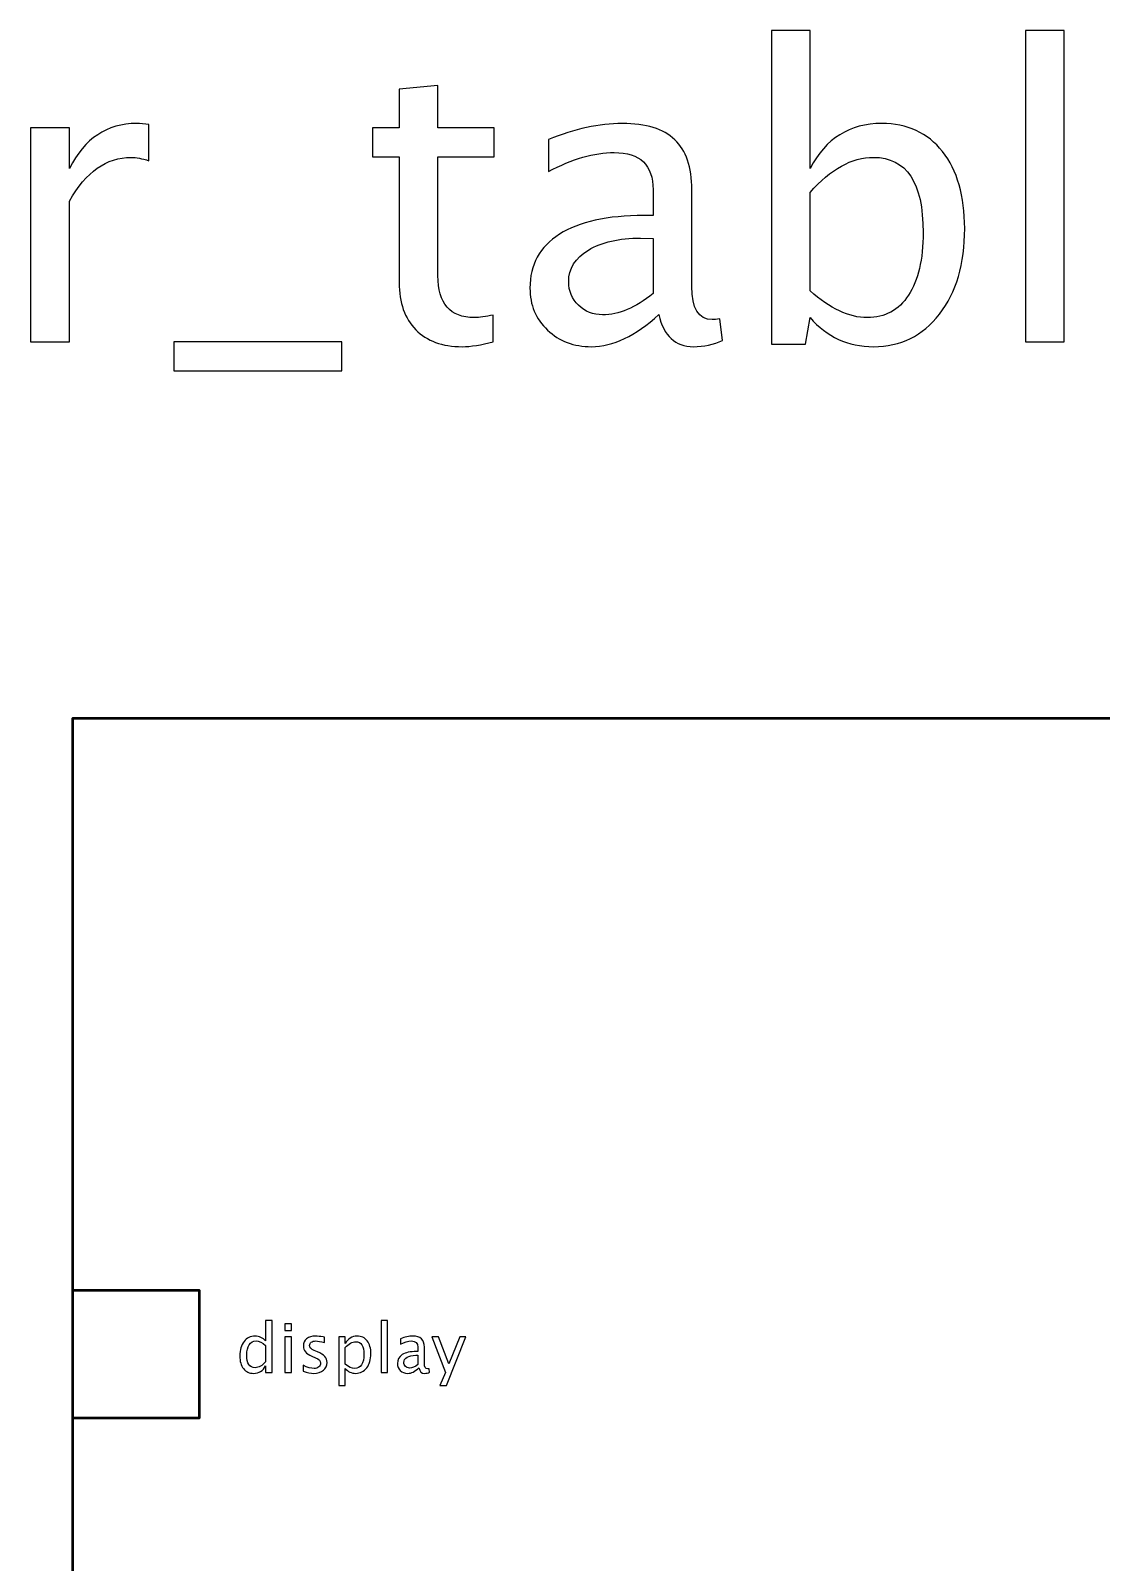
# Model space of a CAD drawing. Header units: centimetres. Extents: x -69 to 69, y -115 to 104.
# Drawn here: x -58.36 to -51.62, y 70.74 to 80.38 of the extents above; entities that cross this region are included whole.
import ezdxf

# ---------------------------------------------------------------- set-up
doc = ezdxf.new("R2010")
doc.units = ezdxf.units.CM
doc.header["$MEASUREMENT"] = 0
doc.layers.add('Layer 1', color=7, linetype='Continuous')

msp = doc.modelspace()

# ---------------------------------------------------------------- linework, layer by layer
at = {"layer": 'Layer 1', "lineweight": 53}
for points in [[(-58.1, 55.95), (-28.9, 55.95), (-28.9, 76.05), (-58.1, 76.05), (-58.1, 55.95)], [(-58.1, 71.65), (-57.3, 71.65), (-57.3, 72.45), (-58.1, 72.45), (-58.1, 71.65)]]:
    msp.add_lwpolyline(points, close=True, dxfattribs=at)
at = {"layer": 'Layer 1'}
for points, knots in [([(-53.70085, 78.4052), (-53.70085, 78.4052), (-53.70085, 80.37878), (-53.70085, 80.37878), (-53.70085, 80.37878), (-53.70085, 80.37878), (-53.45701, 80.37878), (-53.45701, 80.37878), (-53.45701, 80.37878), (-53.45701, 80.37878), (-53.45701, 79.51222), (-53.45701, 79.51222), (-53.45701, 79.51222), (-53.3571, 79.7006), (-53.20682, 79.79458), (-53.00658, 79.79458), (-53.00658, 79.79458), (-52.84445, 79.79458), (-52.71702, 79.73574), (-52.62389, 79.61763), (-52.62389, 79.61763), (-52.53076, 79.49952), (-52.48419, 79.33823), (-52.48419, 79.13376), (-52.48419, 79.13376), (-52.48419, 78.91108), (-52.53711, 78.73117), (-52.64252, 78.59485), (-52.64252, 78.59485), (-52.74793, 78.45812), (-52.88678, 78.38996), (-53.05865, 78.38996), (-53.05865, 78.38996), (-53.21825, 78.38996), (-53.35118, 78.45092), (-53.45701, 78.57326), (-53.45701, 78.57326), (-53.45701, 78.57326), (-53.48664, 78.4052), (-53.48664, 78.4052), (-53.48664, 78.4052), (-53.48664, 78.4052), (-53.70085, 78.4052), (-53.70085, 78.4052)], [0, 0, 0, 0, 0.0833333, 0.0833333, 0.0833333, 0.0833333, 0.1666667, 0.1666667, 0.1666667, 0.1666667, 0.25, 0.25, 0.25, 0.25, 0.3333333, 0.3333333, 0.3333333, 0.3333333, 0.4166667, 0.4166667, 0.4166667, 0.4166667, 0.5, 0.5, 0.5, 0.5, 0.5833333, 0.5833333, 0.5833333, 0.5833333, 0.6666667, 0.6666667, 0.6666667, 0.6666667, 0.75, 0.75, 0.75, 0.75, 0.8333333, 0.8333333, 0.8333333, 0.8333333, 1, 1, 1, 1]), ([(-52.10234, 78.42044), (-52.10234, 78.42044), (-52.10234, 80.37878), (-52.10234, 80.37878), (-52.10234, 80.37878), (-52.10234, 80.37878), (-51.8585, 80.37878), (-51.8585, 80.37878), (-51.8585, 80.37878), (-51.8585, 80.37878), (-51.8585, 78.42044), (-51.8585, 78.42044), (-51.8585, 78.42044), (-51.8585, 78.42044), (-52.10234, 78.42044), (-52.10234, 78.42044)], [0, 0, 0, 0, 0.2, 0.2, 0.2, 0.2, 0.4, 0.4, 0.4, 0.4, 0.6, 0.6, 0.6, 0.6, 1, 1, 1, 1]), ([(-55.45133, 78.42086), (-55.52668, 78.40012), (-55.5923, 78.38996), (-55.64776, 78.38996), (-55.64776, 78.38996), (-55.77222, 78.38996), (-55.86916, 78.42552), (-55.93859, 78.49664), (-55.93859, 78.49664), (-56.00844, 78.56776), (-56.04315, 78.6664), (-56.04315, 78.79297), (-56.04315, 78.79297), (-56.04315, 78.79297), (-56.04315, 79.58376), (-56.04315, 79.58376), (-56.04315, 79.58376), (-56.04315, 79.58376), (-56.21164, 79.58376), (-56.21164, 79.58376), (-56.21164, 79.58376), (-56.21164, 79.58376), (-56.21164, 79.76664), (-56.21164, 79.76664), (-56.21164, 79.76664), (-56.21164, 79.76664), (-56.04315, 79.76664), (-56.04315, 79.76664), (-56.04315, 79.76664), (-56.04315, 79.76664), (-56.04315, 80.01006), (-56.04315, 80.01006), (-56.04315, 80.01006), (-56.04315, 80.01006), (-55.79931, 80.03334), (-55.79931, 80.03334), (-55.79931, 80.03334), (-55.79931, 80.03334), (-55.79931, 79.76664), (-55.79931, 79.76664), (-55.79931, 79.76664), (-55.79931, 79.76664), (-55.44625, 79.76664), (-55.44625, 79.76664), (-55.44625, 79.76664), (-55.44625, 79.76664), (-55.44625, 79.58376), (-55.44625, 79.58376), (-55.44625, 79.58376), (-55.44625, 79.58376), (-55.79931, 79.58376), (-55.79931, 79.58376), (-55.79931, 79.58376), (-55.79931, 79.58376), (-55.79931, 78.837), (-55.79931, 78.837), (-55.79931, 78.837), (-55.79931, 78.66089), (-55.72269, 78.57284), (-55.56986, 78.57284), (-55.56986, 78.57284), (-55.53727, 78.57284), (-55.4979, 78.57834), (-55.45133, 78.58893), (-55.45133, 78.58893), (-55.45133, 78.58893), (-55.45133, 78.42086), (-55.45133, 78.42086)], [0, 0, 0, 0, 0.0555556, 0.0555556, 0.0555556, 0.0555556, 0.1111111, 0.1111111, 0.1111111, 0.1111111, 0.1666667, 0.1666667, 0.1666667, 0.1666667, 0.2222222, 0.2222222, 0.2222222, 0.2222222, 0.2777778, 0.2777778, 0.2777778, 0.2777778, 0.3333333, 0.3333333, 0.3333333, 0.3333333, 0.3888889, 0.3888889, 0.3888889, 0.3888889, 0.4444444, 0.4444444, 0.4444444, 0.4444444, 0.5, 0.5, 0.5, 0.5, 0.5555556, 0.5555556, 0.5555556, 0.5555556, 0.6111111, 0.6111111, 0.6111111, 0.6111111, 0.6666667, 0.6666667, 0.6666667, 0.6666667, 0.7222222, 0.7222222, 0.7222222, 0.7222222, 0.7777778, 0.7777778, 0.7777778, 0.7777778, 0.8333333, 0.8333333, 0.8333333, 0.8333333, 0.8888889, 0.8888889, 0.8888889, 0.8888889, 1, 1, 1, 1]), ([(-58.36259, 78.42044), (-58.36259, 78.42044), (-58.36259, 79.76664), (-58.36259, 79.76664), (-58.36259, 79.76664), (-58.36259, 79.76664), (-58.11875, 79.76664), (-58.11875, 79.76664), (-58.11875, 79.76664), (-58.11875, 79.76664), (-58.11875, 79.51222), (-58.11875, 79.51222), (-58.11875, 79.51222), (-58.02181, 79.7006), (-57.88126, 79.79458), (-57.69669, 79.79458), (-57.69669, 79.79458), (-57.67171, 79.79458), (-57.64546, 79.79246), (-57.61837, 79.78823), (-57.61837, 79.78823), (-57.61837, 79.78823), (-57.61837, 79.56005), (-57.61837, 79.56005), (-57.61837, 79.56005), (-57.6607, 79.57402), (-57.69796, 79.58122), (-57.73013, 79.58122), (-57.73013, 79.58122), (-57.88507, 79.58122), (-58.01461, 79.48978), (-58.11875, 79.30648), (-58.11875, 79.30648), (-58.11875, 79.30648), (-58.11875, 78.42044), (-58.11875, 78.42044), (-58.11875, 78.42044), (-58.11875, 78.42044), (-58.36259, 78.42044), (-58.36259, 78.42044)], [0, 0, 0, 0, 0.0909091, 0.0909091, 0.0909091, 0.0909091, 0.1818182, 0.1818182, 0.1818182, 0.1818182, 0.2727273, 0.2727273, 0.2727273, 0.2727273, 0.3636364, 0.3636364, 0.3636364, 0.3636364, 0.4545455, 0.4545455, 0.4545455, 0.4545455, 0.5454545, 0.5454545, 0.5454545, 0.5454545, 0.6363636, 0.6363636, 0.6363636, 0.6363636, 0.7272727, 0.7272727, 0.7272727, 0.7272727, 0.8181818, 0.8181818, 0.8181818, 0.8181818, 1, 1, 1, 1]), ([(-54.40951, 78.59189), (-54.55598, 78.45727), (-54.69695, 78.38996), (-54.83242, 78.38996), (-54.83242, 78.38996), (-54.94375, 78.38996), (-55.03646, 78.42467), (-55.1097, 78.49452), (-55.1097, 78.49452), (-55.18336, 78.56437), (-55.22019, 78.65243), (-55.22019, 78.75868), (-55.22019, 78.75868), (-55.22019, 78.90558), (-55.15838, 79.01861), (-55.03477, 79.09735), (-55.03477, 79.09735), (-54.91116, 79.17609), (-54.73378, 79.21546), (-54.50264, 79.21546), (-54.50264, 79.21546), (-54.50264, 79.21546), (-54.44549, 79.21546), (-54.44549, 79.21546), (-54.44549, 79.21546), (-54.44549, 79.21546), (-54.44549, 79.3776), (-54.44549, 79.3776), (-54.44549, 79.3776), (-54.44549, 79.53381), (-54.52677, 79.6117), (-54.68975, 79.6117), (-54.68975, 79.6117), (-54.81591, 79.6117), (-54.95391, 79.57191), (-55.10335, 79.49232), (-55.10335, 79.49232), (-55.10335, 79.49232), (-55.10335, 79.69298), (-55.10335, 79.69298), (-55.10335, 79.69298), (-54.9391, 79.76071), (-54.78416, 79.79458), (-54.63895, 79.79458), (-54.63895, 79.79458), (-54.48952, 79.79458), (-54.37903, 79.76071), (-54.30833, 79.69256), (-54.30833, 79.69256), (-54.23721, 79.6244), (-54.20165, 79.51941), (-54.20165, 79.3776), (-54.20165, 79.3776), (-54.20165, 79.3776), (-54.20165, 78.76927), (-54.20165, 78.76927), (-54.20165, 78.76927), (-54.20165, 78.62999), (-54.15889, 78.56014), (-54.07296, 78.56014), (-54.07296, 78.56014), (-54.06237, 78.56014), (-54.04671, 78.56183), (-54.02597, 78.56522), (-54.02597, 78.56522), (-54.02597, 78.56522), (-54.00861, 78.42975), (-54.00861, 78.42975), (-54.00861, 78.42975), (-54.06407, 78.40308), (-54.12503, 78.38996), (-54.19191, 78.38996), (-54.19191, 78.38996), (-54.30579, 78.38996), (-54.37818, 78.45727), (-54.40951, 78.59189)], [0, 0, 0, 0, 0.05, 0.05, 0.05, 0.05, 0.1, 0.1, 0.1, 0.1, 0.15, 0.15, 0.15, 0.15, 0.2, 0.2, 0.2, 0.2, 0.25, 0.25, 0.25, 0.25, 0.3, 0.3, 0.3, 0.3, 0.35, 0.35, 0.35, 0.35, 0.4, 0.4, 0.4, 0.4, 0.45, 0.45, 0.45, 0.45, 0.5, 0.5, 0.5, 0.5, 0.55, 0.55, 0.55, 0.55, 0.6, 0.6, 0.6, 0.6, 0.65, 0.65, 0.65, 0.65, 0.7, 0.7, 0.7, 0.7, 0.75, 0.75, 0.75, 0.75, 0.8, 0.8, 0.8, 0.8, 0.85, 0.85, 0.85, 0.85, 0.9, 0.9, 0.9, 0.9, 1, 1, 1, 1]), ([(-53.45701, 78.74133), (-53.33128, 78.62914), (-53.21148, 78.57284), (-53.0976, 78.57284), (-53.0976, 78.57284), (-52.98542, 78.57284), (-52.89863, 78.61983), (-52.83767, 78.71339), (-52.83767, 78.71339), (-52.77629, 78.80694), (-52.74581, 78.9386), (-52.74581, 79.10878), (-52.74581, 79.10878), (-52.74581, 79.42374), (-52.84995, 79.58122), (-53.05823, 79.58122), (-53.05823, 79.58122), (-53.19454, 79.58122), (-53.32747, 79.50756), (-53.45701, 79.35982), (-53.45701, 79.35982), (-53.45701, 79.35982), (-53.45701, 78.74133), (-53.45701, 78.74133)], [0, 0, 0, 0, 0.1428571, 0.1428571, 0.1428571, 0.1428571, 0.2857143, 0.2857143, 0.2857143, 0.2857143, 0.4285714, 0.4285714, 0.4285714, 0.4285714, 0.5714286, 0.5714286, 0.5714286, 0.5714286, 0.7142857, 0.7142857, 0.7142857, 0.7142857, 1, 1, 1, 1]), ([(-54.44549, 78.72482), (-54.44549, 78.72482), (-54.44549, 79.07068), (-54.44549, 79.07068), (-54.44549, 79.07068), (-54.44549, 79.07068), (-54.52381, 79.07322), (-54.52381, 79.07322), (-54.52381, 79.07322), (-54.65927, 79.07322), (-54.76849, 79.04824), (-54.85189, 78.99829), (-54.85189, 78.99829), (-54.93486, 78.94791), (-54.97635, 78.88145), (-54.97635, 78.79848), (-54.97635, 78.79848), (-54.97635, 78.74048), (-54.95561, 78.69137), (-54.91454, 78.65116), (-54.91454, 78.65116), (-54.87306, 78.61094), (-54.82268, 78.59062), (-54.76299, 78.59062), (-54.76299, 78.59062), (-54.66139, 78.59062), (-54.55556, 78.63549), (-54.44549, 78.72482)], [0, 0, 0, 0, 0.125, 0.125, 0.125, 0.125, 0.25, 0.25, 0.25, 0.25, 0.375, 0.375, 0.375, 0.375, 0.5, 0.5, 0.5, 0.5, 0.625, 0.625, 0.625, 0.625, 0.75, 0.75, 0.75, 0.75, 1, 1, 1, 1]), ([(-57.46047, 78.23756), (-57.46047, 78.23756), (-57.46047, 78.42044), (-57.46047, 78.42044), (-57.46047, 78.42044), (-57.46047, 78.42044), (-56.40383, 78.42044), (-56.40383, 78.42044), (-56.40383, 78.42044), (-56.40383, 78.42044), (-56.40383, 78.23756), (-56.40383, 78.23756), (-56.40383, 78.23756), (-56.40383, 78.23756), (-57.46047, 78.23756), (-57.46047, 78.23756)], [0, 0, 0, 0, 0.2, 0.2, 0.2, 0.2, 0.4, 0.4, 0.4, 0.4, 0.6, 0.6, 0.6, 0.6, 1, 1, 1, 1]), ([(-56.88397, 71.93422), (-56.88397, 71.93422), (-56.88397, 71.97634), (-56.88397, 71.97634), (-56.88397, 71.97634), (-56.90056, 71.94487), (-56.92553, 71.92914), (-56.9589, 71.92914), (-56.9589, 71.92914), (-56.986, 71.92914), (-57.0073, 71.93895), (-57.02283, 71.95863), (-57.02283, 71.95863), (-57.03835, 71.97832), (-57.04611, 72.0052), (-57.04611, 72.03928), (-57.04611, 72.03928), (-57.04611, 72.07653), (-57.03729, 72.10652), (-57.01972, 72.12923), (-57.01972, 72.12923), (-57.00208, 72.15188), (-56.97894, 72.16324), (-56.95023, 72.16324), (-56.95023, 72.16324), (-56.92363, 72.16324), (-56.90147, 72.15308), (-56.88397, 72.13269), (-56.88397, 72.13269), (-56.88397, 72.13269), (-56.88397, 72.26061), (-56.88397, 72.26061), (-56.88397, 72.26061), (-56.88397, 72.26061), (-56.84334, 72.26061), (-56.84334, 72.26061), (-56.84334, 72.26061), (-56.84334, 72.26061), (-56.84334, 71.93422), (-56.84334, 71.93422), (-56.84334, 71.93422), (-56.84334, 71.93422), (-56.88397, 71.93422), (-56.88397, 71.93422)], [0, 0, 0, 0, 0.0833333, 0.0833333, 0.0833333, 0.0833333, 0.1666667, 0.1666667, 0.1666667, 0.1666667, 0.25, 0.25, 0.25, 0.25, 0.3333333, 0.3333333, 0.3333333, 0.3333333, 0.4166667, 0.4166667, 0.4166667, 0.4166667, 0.5, 0.5, 0.5, 0.5, 0.5833333, 0.5833333, 0.5833333, 0.5833333, 0.6666667, 0.6666667, 0.6666667, 0.6666667, 0.75, 0.75, 0.75, 0.75, 0.8333333, 0.8333333, 0.8333333, 0.8333333, 1, 1, 1, 1]), ([(-56.76191, 72.19965), (-56.76191, 72.19965), (-56.76191, 72.24029), (-56.76191, 72.24029), (-56.76191, 72.24029), (-56.76191, 72.24029), (-56.72127, 72.24029), (-56.72127, 72.24029), (-56.72127, 72.24029), (-56.72127, 72.24029), (-56.72127, 72.19965), (-56.72127, 72.19965), (-56.72127, 72.19965), (-56.72127, 72.19965), (-56.76191, 72.19965), (-56.76191, 72.19965)], [0, 0, 0, 0, 0.2, 0.2, 0.2, 0.2, 0.4, 0.4, 0.4, 0.4, 0.6, 0.6, 0.6, 0.6, 1, 1, 1, 1]), ([(-56.15732, 71.93422), (-56.15732, 71.93422), (-56.15732, 72.26061), (-56.15732, 72.26061), (-56.15732, 72.26061), (-56.15732, 72.26061), (-56.11668, 72.26061), (-56.11668, 72.26061), (-56.11668, 72.26061), (-56.11668, 72.26061), (-56.11668, 71.93422), (-56.11668, 71.93422), (-56.11668, 71.93422), (-56.11668, 71.93422), (-56.15732, 71.93422), (-56.15732, 71.93422)], [0, 0, 0, 0, 0.2, 0.2, 0.2, 0.2, 0.4, 0.4, 0.4, 0.4, 0.6, 0.6, 0.6, 0.6, 1, 1, 1, 1]), ([(-56.88397, 72.10489), (-56.90507, 72.12345), (-56.92504, 72.13276), (-56.94395, 72.13276), (-56.94395, 72.13276), (-56.96257, 72.13276), (-56.97697, 72.125), (-56.9872, 72.10941), (-56.9872, 72.10941), (-56.99743, 72.09389), (-57.00251, 72.07187), (-57.00251, 72.04337), (-57.00251, 72.04337), (-57.00251, 71.99095), (-56.98515, 71.9647), (-56.95037, 71.9647), (-56.95037, 71.9647), (-56.92779, 71.9647), (-56.90564, 71.97705), (-56.88397, 72.00167), (-56.88397, 72.00167), (-56.88397, 72.00167), (-56.88397, 72.10489), (-56.88397, 72.10489)], [0, 0, 0, 0, 0.1428571, 0.1428571, 0.1428571, 0.1428571, 0.2857143, 0.2857143, 0.2857143, 0.2857143, 0.4285714, 0.4285714, 0.4285714, 0.4285714, 0.5714286, 0.5714286, 0.5714286, 0.5714286, 0.7142857, 0.7142857, 0.7142857, 0.7142857, 1, 1, 1, 1]), ([(-56.76191, 71.93422), (-56.76191, 71.93422), (-56.76191, 72.15858), (-56.76191, 72.15858), (-56.76191, 72.15858), (-56.76191, 72.15858), (-56.72127, 72.15858), (-56.72127, 72.15858), (-56.72127, 72.15858), (-56.72127, 72.15858), (-56.72127, 71.93422), (-56.72127, 71.93422), (-56.72127, 71.93422), (-56.72127, 71.93422), (-56.76191, 71.93422), (-56.76191, 71.93422)], [0, 0, 0, 0, 0.2, 0.2, 0.2, 0.2, 0.4, 0.4, 0.4, 0.4, 0.6, 0.6, 0.6, 0.6, 1, 1, 1, 1]), ([(-56.64761, 71.94226), (-56.64761, 71.94226), (-56.64761, 71.97952), (-56.64761, 71.97952), (-56.64761, 71.97952), (-56.62101, 71.96625), (-56.59794, 71.95962), (-56.57826, 71.95962), (-56.57826, 71.95962), (-56.56655, 71.95962), (-56.55681, 71.96279), (-56.54912, 71.96914), (-56.54912, 71.96914), (-56.54143, 71.97542), (-56.53755, 71.98333), (-56.53755, 71.99285), (-56.53755, 71.99285), (-56.53755, 72.00675), (-56.54834, 72.01825), (-56.56993, 72.02735), (-56.56993, 72.02735), (-56.56993, 72.02735), (-56.59371, 72.03744), (-56.59371, 72.03744), (-56.59371, 72.03744), (-56.62878, 72.05198), (-56.64634, 72.073), (-56.64634, 72.10031), (-56.64634, 72.10031), (-56.64634, 72.11985), (-56.63943, 72.13523), (-56.6256, 72.14645), (-56.6256, 72.14645), (-56.61177, 72.15767), (-56.59279, 72.16324), (-56.56873, 72.16324), (-56.56873, 72.16324), (-56.55624, 72.16324), (-56.54072, 72.16155), (-56.52231, 72.15809), (-56.52231, 72.15809), (-56.52231, 72.15809), (-56.51384, 72.15647), (-56.51384, 72.15647), (-56.51384, 72.15647), (-56.51384, 72.15647), (-56.51384, 72.1226), (-56.51384, 72.1226), (-56.51384, 72.1226), (-56.53649, 72.12938), (-56.55455, 72.13276), (-56.56803, 72.13276), (-56.56803, 72.13276), (-56.57988, 72.13276), (-56.58926, 72.13015), (-56.59639, 72.125), (-56.59639, 72.125), (-56.60345, 72.11985), (-56.60697, 72.11294), (-56.60697, 72.10426), (-56.60697, 72.10426), (-56.60697, 72.09205), (-56.5971, 72.08168), (-56.57727, 72.07328), (-56.57727, 72.07328), (-56.57727, 72.07328), (-56.55773, 72.06503), (-56.55773, 72.06503), (-56.55773, 72.06503), (-56.53557, 72.05572), (-56.51991, 72.04584), (-56.51074, 72.03547), (-56.51074, 72.03547), (-56.50149, 72.02509), (-56.49691, 72.01211), (-56.49691, 71.99659), (-56.49691, 71.99659), (-56.49691, 71.97691), (-56.50467, 71.96075), (-56.52026, 71.94812), (-56.52026, 71.94812), (-56.53578, 71.93549), (-56.55568, 71.92914), (-56.57988, 71.92914), (-56.57988, 71.92914), (-56.59851, 71.92914), (-56.62101, 71.93351), (-56.64761, 71.94226)], [0, 0, 0, 0, 0.0434783, 0.0434783, 0.0434783, 0.0434783, 0.0869565, 0.0869565, 0.0869565, 0.0869565, 0.1304348, 0.1304348, 0.1304348, 0.1304348, 0.173913, 0.173913, 0.173913, 0.173913, 0.2173913, 0.2173913, 0.2173913, 0.2173913, 0.2608696, 0.2608696, 0.2608696, 0.2608696, 0.3043478, 0.3043478, 0.3043478, 0.3043478, 0.3478261, 0.3478261, 0.3478261, 0.3478261, 0.3913043, 0.3913043, 0.3913043, 0.3913043, 0.4347826, 0.4347826, 0.4347826, 0.4347826, 0.4782609, 0.4782609, 0.4782609, 0.4782609, 0.5217391, 0.5217391, 0.5217391, 0.5217391, 0.5652174, 0.5652174, 0.5652174, 0.5652174, 0.6086957, 0.6086957, 0.6086957, 0.6086957, 0.6521739, 0.6521739, 0.6521739, 0.6521739, 0.6956522, 0.6956522, 0.6956522, 0.6956522, 0.7391304, 0.7391304, 0.7391304, 0.7391304, 0.7826087, 0.7826087, 0.7826087, 0.7826087, 0.826087, 0.826087, 0.826087, 0.826087, 0.8695652, 0.8695652, 0.8695652, 0.8695652, 0.9130435, 0.9130435, 0.9130435, 0.9130435, 1, 1, 1, 1]), ([(-56.42374, 71.85252), (-56.42374, 71.85252), (-56.42374, 72.15858), (-56.42374, 72.15858), (-56.42374, 72.15858), (-56.42374, 72.15858), (-56.3831, 72.15858), (-56.3831, 72.15858), (-56.3831, 72.15858), (-56.3831, 72.15858), (-56.3831, 72.11618), (-56.3831, 72.11618), (-56.3831, 72.11618), (-56.36645, 72.14758), (-56.3414, 72.16324), (-56.30803, 72.16324), (-56.30803, 72.16324), (-56.28101, 72.16324), (-56.25977, 72.15343), (-56.24425, 72.13375), (-56.24425, 72.13375), (-56.22873, 72.11406), (-56.22097, 72.08718), (-56.22097, 72.05311), (-56.22097, 72.05311), (-56.22097, 72.01599), (-56.22978, 71.98601), (-56.24735, 71.96329), (-56.24735, 71.96329), (-56.26492, 71.9405), (-56.28806, 71.92914), (-56.31671, 71.92914), (-56.31671, 71.92914), (-56.34331, 71.92914), (-56.36546, 71.9393), (-56.3831, 71.95969), (-56.3831, 71.95969), (-56.3831, 71.95969), (-56.3831, 71.85252), (-56.3831, 71.85252), (-56.3831, 71.85252), (-56.3831, 71.85252), (-56.42374, 71.85252), (-56.42374, 71.85252)], [0, 0, 0, 0, 0.0833333, 0.0833333, 0.0833333, 0.0833333, 0.1666667, 0.1666667, 0.1666667, 0.1666667, 0.25, 0.25, 0.25, 0.25, 0.3333333, 0.3333333, 0.3333333, 0.3333333, 0.4166667, 0.4166667, 0.4166667, 0.4166667, 0.5, 0.5, 0.5, 0.5, 0.5833333, 0.5833333, 0.5833333, 0.5833333, 0.6666667, 0.6666667, 0.6666667, 0.6666667, 0.75, 0.75, 0.75, 0.75, 0.8333333, 0.8333333, 0.8333333, 0.8333333, 1, 1, 1, 1]), ([(-56.3831, 71.9877), (-56.36215, 71.969), (-56.34218, 71.95962), (-56.3232, 71.95962), (-56.3232, 71.95962), (-56.3045, 71.95962), (-56.29004, 71.96745), (-56.27988, 71.98304), (-56.27988, 71.98304), (-56.26965, 71.99864), (-56.26457, 72.02058), (-56.26457, 72.04894), (-56.26457, 72.04894), (-56.26457, 72.10144), (-56.28192, 72.12768), (-56.31664, 72.12768), (-56.31664, 72.12768), (-56.33936, 72.12768), (-56.36151, 72.11541), (-56.3831, 72.09078), (-56.3831, 72.09078), (-56.3831, 72.09078), (-56.3831, 71.9877), (-56.3831, 71.9877)], [0, 0, 0, 0, 0.1428571, 0.1428571, 0.1428571, 0.1428571, 0.2857143, 0.2857143, 0.2857143, 0.2857143, 0.4285714, 0.4285714, 0.4285714, 0.4285714, 0.5714286, 0.5714286, 0.5714286, 0.5714286, 0.7142857, 0.7142857, 0.7142857, 0.7142857, 1, 1, 1, 1]), ([(-55.91934, 71.96279), (-55.94375, 71.94036), (-55.96725, 71.92914), (-55.98983, 71.92914), (-55.98983, 71.92914), (-56.00838, 71.92914), (-56.02383, 71.93493), (-56.03604, 71.94657), (-56.03604, 71.94657), (-56.04832, 71.95821), (-56.05445, 71.97288), (-56.05445, 71.99059), (-56.05445, 71.99059), (-56.05445, 72.01508), (-56.04415, 72.03391), (-56.02355, 72.04704), (-56.02355, 72.04704), (-56.00295, 72.06016), (-55.97339, 72.06672), (-55.93486, 72.06672), (-55.93486, 72.06672), (-55.93486, 72.06672), (-55.92534, 72.06672), (-55.92534, 72.06672), (-55.92534, 72.06672), (-55.92534, 72.06672), (-55.92534, 72.09374), (-55.92534, 72.09374), (-55.92534, 72.09374), (-55.92534, 72.11978), (-55.93888, 72.13276), (-55.96605, 72.13276), (-55.96605, 72.13276), (-55.98707, 72.13276), (-56.01007, 72.12613), (-56.03498, 72.11287), (-56.03498, 72.11287), (-56.03498, 72.11287), (-56.03498, 72.14631), (-56.03498, 72.14631), (-56.03498, 72.14631), (-56.0076, 72.1576), (-55.98178, 72.16324), (-55.95758, 72.16324), (-55.95758, 72.16324), (-55.93268, 72.16324), (-55.91426, 72.1576), (-55.90248, 72.14624), (-55.90248, 72.14624), (-55.89062, 72.13488), (-55.8847, 72.11738), (-55.8847, 72.09374), (-55.8847, 72.09374), (-55.8847, 72.09374), (-55.8847, 71.99236), (-55.8847, 71.99236), (-55.8847, 71.99236), (-55.8847, 71.96914), (-55.87757, 71.9575), (-55.86325, 71.9575), (-55.86325, 71.9575), (-55.86149, 71.9575), (-55.85888, 71.95779), (-55.85542, 71.95835), (-55.85542, 71.95835), (-55.85542, 71.95835), (-55.85253, 71.93577), (-55.85253, 71.93577), (-55.85253, 71.93577), (-55.86177, 71.93133), (-55.87193, 71.92914), (-55.88308, 71.92914), (-55.88308, 71.92914), (-55.90205, 71.92914), (-55.91412, 71.94036), (-55.91934, 71.96279)], [0, 0, 0, 0, 0.05, 0.05, 0.05, 0.05, 0.1, 0.1, 0.1, 0.1, 0.15, 0.15, 0.15, 0.15, 0.2, 0.2, 0.2, 0.2, 0.25, 0.25, 0.25, 0.25, 0.3, 0.3, 0.3, 0.3, 0.35, 0.35, 0.35, 0.35, 0.4, 0.4, 0.4, 0.4, 0.45, 0.45, 0.45, 0.45, 0.5, 0.5, 0.5, 0.5, 0.55, 0.55, 0.55, 0.55, 0.6, 0.6, 0.6, 0.6, 0.65, 0.65, 0.65, 0.65, 0.7, 0.7, 0.7, 0.7, 0.75, 0.75, 0.75, 0.75, 0.8, 0.8, 0.8, 0.8, 0.85, 0.85, 0.85, 0.85, 0.9, 0.9, 0.9, 0.9, 1, 1, 1, 1]), ([(-55.78797, 71.85252), (-55.78797, 71.85252), (-55.75156, 71.93394), (-55.75156, 71.93394), (-55.75156, 71.93394), (-55.75156, 71.93394), (-55.83848, 72.15858), (-55.83848, 72.15858), (-55.83848, 72.15858), (-55.83848, 72.15858), (-55.79488, 72.15858), (-55.79488, 72.15858), (-55.79488, 72.15858), (-55.79488, 72.15858), (-55.73025, 71.98869), (-55.73025, 71.98869), (-55.73025, 71.98869), (-55.73025, 71.98869), (-55.66132, 72.15858), (-55.66132, 72.15858), (-55.66132, 72.15858), (-55.66132, 72.15858), (-55.62301, 72.15858), (-55.62301, 72.15858), (-55.62301, 72.15858), (-55.62301, 72.15858), (-55.74563, 71.85252), (-55.74563, 71.85252), (-55.74563, 71.85252), (-55.74563, 71.85252), (-55.78797, 71.85252), (-55.78797, 71.85252)], [0, 0, 0, 0, 0.1111111, 0.1111111, 0.1111111, 0.1111111, 0.2222222, 0.2222222, 0.2222222, 0.2222222, 0.3333333, 0.3333333, 0.3333333, 0.3333333, 0.4444444, 0.4444444, 0.4444444, 0.4444444, 0.5555556, 0.5555556, 0.5555556, 0.5555556, 0.6666667, 0.6666667, 0.6666667, 0.6666667, 0.7777778, 0.7777778, 0.7777778, 0.7777778, 1, 1, 1, 1]), ([(-55.92534, 71.98495), (-55.92534, 71.98495), (-55.92534, 72.04259), (-55.92534, 72.04259), (-55.92534, 72.04259), (-55.92534, 72.04259), (-55.93839, 72.04302), (-55.93839, 72.04302), (-55.93839, 72.04302), (-55.96097, 72.04302), (-55.97917, 72.03885), (-55.99307, 72.03053), (-55.99307, 72.03053), (-56.0069, 72.02213), (-56.01381, 72.01105), (-56.01381, 71.99723), (-56.01381, 71.99723), (-56.01381, 71.98756), (-56.01036, 71.97938), (-56.00351, 71.97267), (-56.00351, 71.97267), (-55.9966, 71.96597), (-55.9882, 71.96258), (-55.97825, 71.96258), (-55.97825, 71.96258), (-55.96132, 71.96258), (-55.94368, 71.97006), (-55.92534, 71.98495)], [0, 0, 0, 0, 0.125, 0.125, 0.125, 0.125, 0.25, 0.25, 0.25, 0.25, 0.375, 0.375, 0.375, 0.375, 0.5, 0.5, 0.5, 0.5, 0.625, 0.625, 0.625, 0.625, 0.75, 0.75, 0.75, 0.75, 1, 1, 1, 1])]:
    msp.add_open_spline(points, degree=3, knots=knots, dxfattribs=at)

doc.saveas('drawing.dxf')
